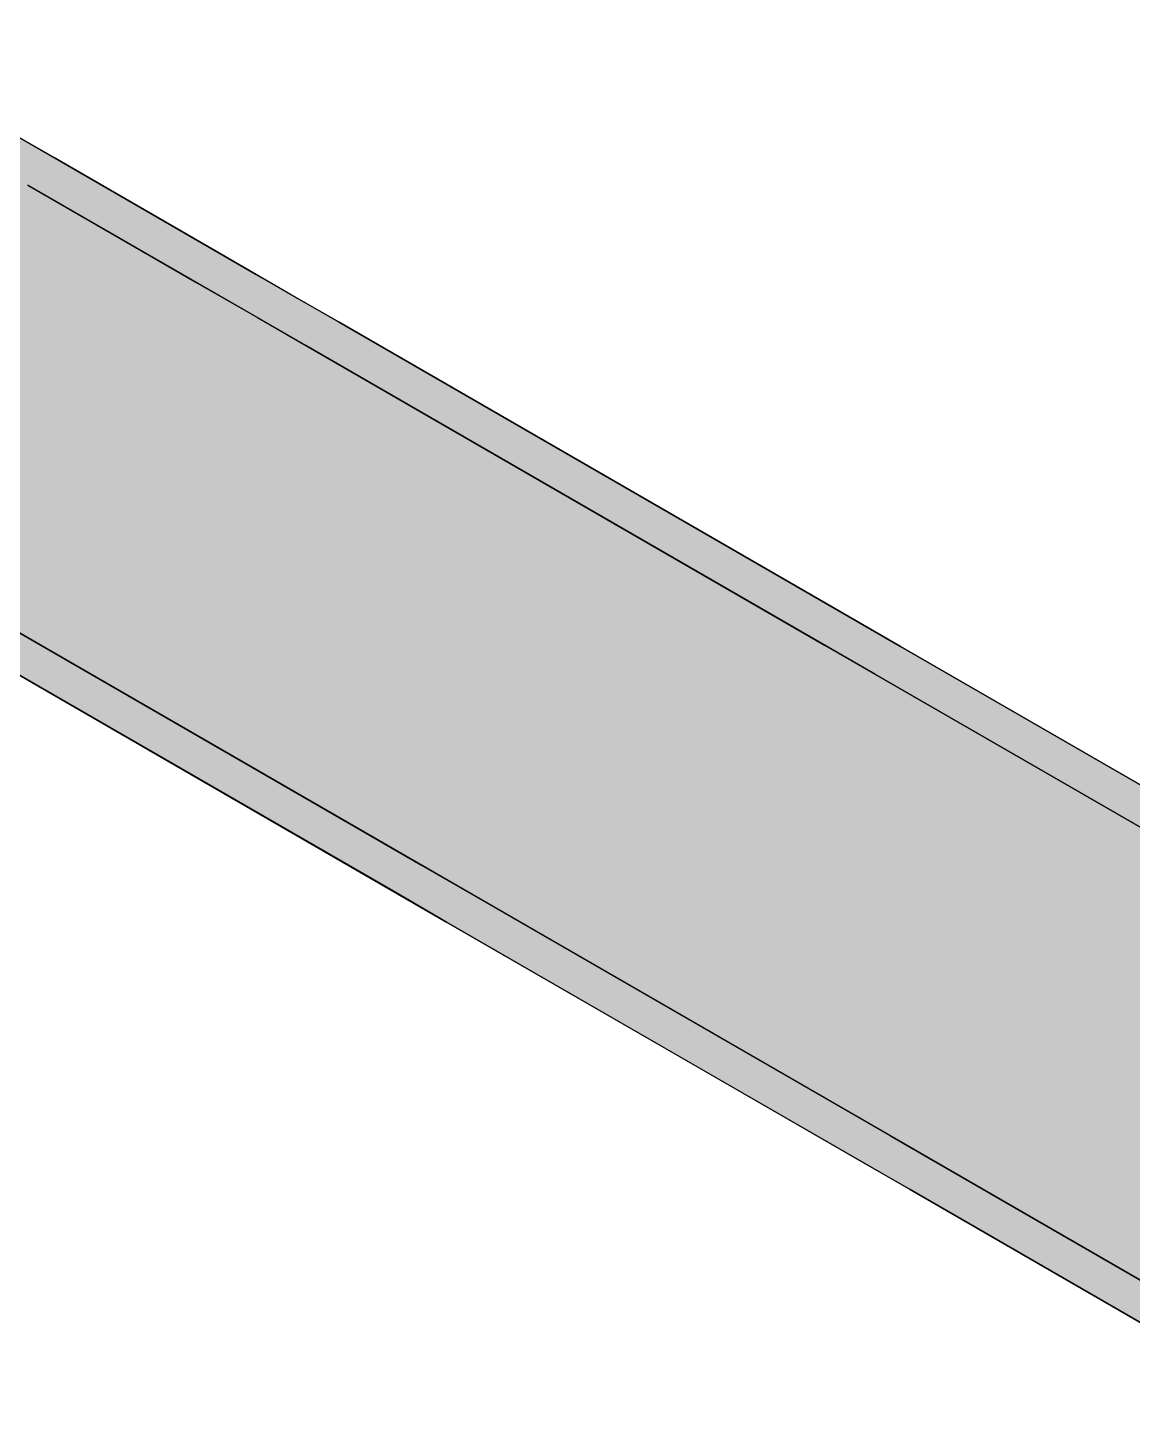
# Model space of a CAD drawing. Extents: x 0 to 2378, y 0 to 1682.
# Drawn here: x 1594.5 to 1658.2, y 1034.8 to 1115.4 of the extents above; entities that cross this region are included whole.
import ezdxf

# ---------------------------------------------------------------- set-up
doc = ezdxf.new("R2010")
doc.units = 0
doc.layers.add('SOMBRA', color=8, linetype='CONTINUOUS')
doc.layers.add('VISIBLE', color=7, linetype='CONTINUOUS')

msp = doc.modelspace()

# ---------------------------------------------------------------- linework, layer by layer
at = {"layer": 'SOMBRA', "color": 253}
for points in [[(1583.0274, 1115.3869), (1595.2959, 1107.1114), (1582.0365, 1114.7996)], [(1583.0274, 1115.3869), (1596.0603, 1107.8623), (1595.2959, 1107.1114)], [(1581.4043, 1114.425), (1594.5463, 1106.3752), (1581.0153, 1114.1944)], [(1582.0365, 1114.7996), (1594.8559, 1106.6792), (1581.4043, 1114.425)], [(1581.4043, 1114.425), (1594.8559, 1106.6792), (1594.5463, 1106.3752)], [(1582.0365, 1114.7996), (1595.2959, 1107.1114), (1594.8559, 1106.6792)], [(1581.0153, 1114.1944), (1594.5028, 1106.3325), (1580.9527, 1114.1573)], [(1580.9527, 1114.1573), (1594.5028, 1106.3325), (1594.4897, 1106.3196)], [(1581.0153, 1114.1944), (1594.5463, 1106.3752), (1594.5028, 1106.3325)], [(1595.2959, 1107.1114), (1606.8045, 1099.799), (1594.8559, 1106.6792)], [(1596.0603, 1107.8623), (1607.1004, 1100.2668), (1595.2959, 1107.1114)], [(1595.2959, 1107.1114), (1607.1004, 1100.2668), (1606.8045, 1099.799)], [(1596.0603, 1107.8623), (1607.6665, 1101.1615), (1607.1004, 1100.2668)], [(1594.5028, 1106.3325), (1606.5314, 1099.3673), (1594.4897, 1106.3196)], [(1594.5463, 1106.3752), (1606.5402, 1099.3812), (1594.5028, 1106.3325)], [(1594.5028, 1106.3325), (1606.5402, 1099.3812), (1606.5314, 1099.3673)], [(1594.8559, 1106.6792), (1606.5693, 1099.4273), (1594.5463, 1106.3752)], [(1594.5463, 1106.3752), (1606.5693, 1099.4273), (1606.5402, 1099.3812)], [(1594.8559, 1106.6792), (1606.8045, 1099.799), (1606.5693, 1099.4273)], [(1607.6665, 1101.1615), (1611.4852, 1097.7243), (1607.1004, 1100.2668)], [(1607.6665, 1101.1615), (1612.4499, 1098.3998), (1611.4852, 1097.7243)], [(1607.1004, 1100.2668), (1610.9988, 1097.3838), (1606.8045, 1099.799)], [(1607.1004, 1100.2668), (1611.4852, 1097.7243), (1610.9988, 1097.3838)], [(1606.5402, 1099.3812), (1610.5325, 1097.0573), (1606.5314, 1099.3673)], [(1606.5693, 1099.4273), (1610.547, 1097.0674), (1606.5402, 1099.3812)], [(1606.5402, 1099.3812), (1610.547, 1097.0674), (1610.5325, 1097.0573)], [(1606.8045, 1099.799), (1610.5949, 1097.101), (1606.5693, 1099.4273)], [(1606.5693, 1099.4273), (1610.5949, 1097.101), (1610.547, 1097.0674)], [(1606.8045, 1099.799), (1610.9988, 1097.3838), (1610.5949, 1097.101)], [(1612.4499, 1098.3998), (1644.0829, 1078.8231), (1611.4852, 1097.7243)], [(1612.4499, 1098.3998), (1644.8582, 1079.6888), (1644.0829, 1078.8231)], [(1611.4852, 1097.7243), (1643.7934, 1078.4999), (1610.9988, 1097.3838)], [(1611.4852, 1097.7243), (1644.0829, 1078.8231), (1643.7934, 1078.4999)], [(1610.547, 1097.0674), (1643.4122, 1078.0742), (1610.5325, 1097.0573)], [(1610.5949, 1097.101), (1643.4207, 1078.0837), (1610.547, 1097.0674)], [(1610.547, 1097.0674), (1643.4207, 1078.0837), (1643.4122, 1078.0742)], [(1610.9988, 1097.3838), (1643.449, 1078.1153), (1610.5949, 1097.101)], [(1610.5949, 1097.101), (1643.449, 1078.1153), (1643.4207, 1078.0837)], [(1610.9988, 1097.3838), (1643.7934, 1078.4999), (1643.449, 1078.1153)], [(1644.8582, 1079.6888), (1670.6191, 1063.4365), (1644.0829, 1078.8231)], [(1644.8582, 1079.6888), (1671.2144, 1064.4721), (1670.6191, 1063.4365)], [(1643.4207, 1078.0837), (1670.1572, 1062.633), (1643.4122, 1078.0742)], [(1643.449, 1078.1153), (1670.162, 1062.6414), (1643.4207, 1078.0837)], [(1643.4207, 1078.0837), (1670.162, 1062.6414), (1670.1572, 1062.633)], [(1643.7934, 1078.4999), (1670.178, 1062.6692), (1643.449, 1078.1153)], [(1643.449, 1078.1153), (1670.178, 1062.6692), (1670.162, 1062.6414)], [(1644.0829, 1078.8231), (1670.4535, 1063.1484), (1643.7934, 1078.4999)], [(1643.7934, 1078.4999), (1670.4535, 1063.1484), (1670.178, 1062.6692)], [(1644.0829, 1078.8231), (1670.6191, 1063.4365), (1670.4535, 1063.1484)]]:
    msp.add_solid(points, dxfattribs=at)
at = {"layer": 'SOMBRA', "color": 254}
for points in [[(1582.9988, 1103.2132), (1596.0603, 1107.8623), (1593.5558, 1109.3083)], [(1582.9988, 1103.2132), (1585.661, 1101.8582), (1596.0603, 1107.8623)], [(1585.661, 1101.8582), (1605.2868, 1102.5354), (1596.0603, 1107.8623)], [(1585.661, 1101.8582), (1595.4682, 1096.8666), (1605.2868, 1102.5354)], [(1595.4682, 1096.8666), (1607.6665, 1101.1615), (1605.2868, 1102.5354)], [(1580.5381, 1088.2467), (1595.4682, 1096.8666), (1585.661, 1101.8582)], [(1595.4682, 1096.8666), (1597.9976, 1095.5792), (1607.6665, 1101.1615)], [(1597.9976, 1095.5792), (1609.658, 1100.0117), (1607.6665, 1101.1615)], [(1597.9976, 1095.5792), (1600.1145, 1094.5018), (1609.658, 1100.0117)], [(1600.1145, 1094.5018), (1612.4499, 1098.3998), (1609.658, 1100.0117)], [(1600.1145, 1094.5018), (1603.0821, 1092.9913), (1612.4499, 1098.3998)], [(1603.0821, 1092.9913), (1641.9251, 1081.3823), (1612.4499, 1098.3998)], [(1580.5381, 1088.2467), (1597.9976, 1095.5792), (1595.4682, 1096.8666)], [(1580.5381, 1088.2467), (1582.9177, 1086.8728), (1597.9976, 1095.5792)], [(1584.9092, 1085.723), (1597.9976, 1095.5792), (1582.9177, 1086.8728)], [(1584.9092, 1085.723), (1600.1145, 1094.5018), (1597.9976, 1095.5792)], [(1584.9092, 1085.723), (1603.0821, 1092.9913), (1600.1145, 1094.5018)], [(1584.9092, 1085.723), (1587.7011, 1084.1111), (1603.0821, 1092.9913)], [(1617.1763, 1067.0936), (1603.0821, 1092.9913), (1587.7011, 1084.1111)], [(1603.0821, 1092.9913), (1634.4126, 1077.045), (1641.9251, 1081.3823)], [(1617.1763, 1067.0936), (1634.4126, 1077.045), (1603.0821, 1092.9913)], [(1634.4126, 1077.045), (1644.8582, 1079.6888), (1641.9251, 1081.3823)], [(1634.4126, 1077.045), (1637.5303, 1075.4581), (1644.8582, 1079.6888)], [(1637.5303, 1075.4581), (1669.0294, 1065.7336), (1644.8582, 1079.6888)], [(1617.1763, 1067.0936), (1637.5303, 1075.4581), (1634.4126, 1077.045)], [(1617.1763, 1067.0936), (1620.1095, 1065.4002), (1637.5303, 1075.4581)], [(1644.2807, 1051.4449), (1637.5303, 1075.4581), (1620.1095, 1065.4002)], [(1637.5303, 1075.4581), (1663.223, 1062.3812), (1669.0294, 1065.7336)], [(1644.2807, 1051.4449), (1663.223, 1062.3812), (1637.5303, 1075.4581)], [(1644.2807, 1051.4449), (1665.5455, 1061.1991), (1663.223, 1062.3812)], [(1644.2807, 1051.4449), (1646.4657, 1050.1834), (1665.5455, 1061.1991)], [(1667.3535, 1038.1238), (1665.5455, 1061.1991), (1646.4657, 1050.1834)]]:
    msp.add_solid(points, dxfattribs=at)
at = {"layer": 'SOMBRA', "color": 252}
for points in [[(1594.4897, 1106.3196), (1604.1525, 1100.7408), (1594.4018, 1095.1112)], [(1604.1525, 1100.7408), (1596.9283, 1093.823), (1594.4018, 1095.1112)], [(1604.1525, 1100.7408), (1606.5314, 1099.3673), (1596.9283, 1093.823)], [(1606.5314, 1099.3673), (1598.2135, 1093.1677), (1596.9283, 1093.823)], [(1606.5314, 1099.3673), (1607.7415, 1098.6687), (1598.2135, 1093.1677)], [(1607.7415, 1098.6687), (1601.1777, 1091.6563), (1598.2135, 1093.1677)], [(1607.7415, 1098.6687), (1610.5325, 1097.0573), (1601.1777, 1091.6563)], [(1610.5325, 1097.0573), (1632.9769, 1075.4425), (1601.1777, 1091.6563)], [(1610.5325, 1097.0573), (1640.4736, 1079.7708), (1632.9769, 1075.4425)], [(1581.7827, 1085.0787), (1594.4018, 1095.1112), (1596.9283, 1093.823)], [(1582.9927, 1084.38), (1581.7827, 1085.0787), (1596.9283, 1093.823)], [(1582.9927, 1084.38), (1596.9283, 1093.823), (1598.2135, 1093.1677)], [(1585.7838, 1082.7686), (1582.9927, 1084.38), (1598.2135, 1093.1677)], [(1585.7838, 1082.7686), (1598.2135, 1093.1677), (1601.1777, 1091.6563)], [(1615.7249, 1065.4821), (1585.7838, 1082.7686), (1601.1777, 1091.6563)], [(1615.7249, 1065.4821), (1601.1777, 1091.6563), (1632.9769, 1075.4425)], [(1620.1095, 1065.4002), (1587.7011, 1084.1111), (1586.7364, 1083.4356)], [(1619.0447, 1064.2112), (1586.2501, 1083.0951), (1585.8462, 1082.8123)], [(1619.3342, 1064.5344), (1586.7364, 1083.4356), (1586.2501, 1083.0951)], [(1619.3342, 1064.5344), (1586.2501, 1083.0951), (1619.0447, 1064.2112)], [(1620.1095, 1065.4002), (1586.7364, 1083.4356), (1619.3342, 1064.5344)], [(1618.672, 1063.795), (1585.7982, 1082.7787), (1585.7838, 1082.7686)], [(1618.672, 1063.795), (1585.7838, 1082.7686), (1618.6635, 1063.7855)], [(1618.7002, 1063.8266), (1585.8462, 1082.8123), (1585.7982, 1082.7787)], [(1618.7002, 1063.8266), (1585.7982, 1082.7787), (1618.672, 1063.795)], [(1619.0447, 1064.2112), (1585.8462, 1082.8123), (1618.7002, 1063.8266)], [(1640.4736, 1079.7708), (1636.0978, 1073.8512), (1632.9769, 1075.4425)], [(1640.4736, 1079.7708), (1643.4122, 1078.0742), (1636.0978, 1073.8512)], [(1643.4122, 1078.0742), (1662.1847, 1060.55), (1636.0978, 1073.8512)], [(1643.4122, 1078.0742), (1667.9748, 1063.893), (1662.1847, 1060.55)], [(1618.6635, 1063.7855), (1615.7249, 1065.4821), (1632.9769, 1075.4425)], [(1618.6635, 1063.7855), (1632.9769, 1075.4425), (1636.0978, 1073.8512)], [(1643.2261, 1049.6043), (1618.6635, 1063.7855), (1636.0978, 1073.8512)], [(1643.2261, 1049.6043), (1636.0978, 1073.8512), (1662.1847, 1060.55)], [(1646.4657, 1050.1834), (1620.1095, 1065.4002), (1619.3342, 1064.5344)], [(1645.8704, 1049.1478), (1619.3342, 1064.5344), (1619.0447, 1064.2112)], [(1646.4657, 1050.1834), (1619.3342, 1064.5344), (1645.8704, 1049.1478)], [(1645.4133, 1048.3527), (1618.672, 1063.795), (1618.6635, 1063.7855)], [(1645.4133, 1048.3527), (1618.6635, 1063.7855), (1645.4084, 1048.3443)], [(1645.4292, 1048.3805), (1618.7002, 1063.8266), (1618.672, 1063.795)], [(1645.4292, 1048.3805), (1618.672, 1063.795), (1645.4133, 1048.3527)], [(1645.7047, 1048.8597), (1619.0447, 1064.2112), (1618.7002, 1063.8266)], [(1645.7047, 1048.8597), (1618.7002, 1063.8266), (1645.4292, 1048.3805)], [(1645.8704, 1049.1478), (1619.0447, 1064.2112), (1645.7047, 1048.8597)], [(1645.4084, 1048.3443), (1643.2261, 1049.6043), (1662.1847, 1060.55)], [(1645.4084, 1048.3443), (1662.1847, 1060.55), (1664.5025, 1059.3682)], [(1666.6426, 1036.0847), (1645.4084, 1048.3443), (1664.5025, 1059.3682)], [(1669.5549, 1036.8528), (1646.4657, 1050.1834), (1645.8704, 1049.1478)], [(1669.1376, 1035.6568), (1645.8704, 1049.1478), (1645.7047, 1048.8597)], [(1669.5549, 1036.8528), (1645.8704, 1049.1478), (1669.1376, 1035.6568)], [(1668.8459, 1034.821), (1645.4133, 1048.3527), (1645.4084, 1048.3443)], [(1668.8459, 1034.821), (1645.4084, 1048.3443), (1668.8435, 1034.8141)], [(1668.8539, 1034.8439), (1645.4292, 1048.3805), (1645.4133, 1048.3527)], [(1668.8539, 1034.8439), (1645.4133, 1048.3527), (1668.8459, 1034.821)], [(1669.0532, 1035.4151), (1645.7047, 1048.8597), (1645.4292, 1048.3805)], [(1669.0532, 1035.4151), (1645.4292, 1048.3805), (1668.8539, 1034.8439)], [(1669.1376, 1035.6568), (1645.7047, 1048.8597), (1669.0532, 1035.4151)]]:
    msp.add_solid(points, dxfattribs=at)
at = {"layer": 'VISIBLE'}
for p, q in [((1583.0274, 1115.3869), (1596.0603, 1107.8623)), ((1596.0603, 1107.8623), (1593.5558, 1109.3083)), ((1596.0603, 1107.8623), (1607.6665, 1101.1615)), ((1605.2868, 1102.5354), (1596.0603, 1107.8623)), ((1606.5314, 1099.3673), (1594.4897, 1106.3196)), ((1594.4897, 1106.3196), (1604.1525, 1100.7408)), ((1607.6665, 1101.1615), (1605.2868, 1102.5354)), ((1604.1525, 1100.7408), (1606.5314, 1099.3673)), ((1607.6665, 1101.1615), (1612.4499, 1098.3998)), ((1609.658, 1100.0117), (1607.6665, 1101.1615)), ((1612.4499, 1098.3998), (1609.658, 1100.0117)), ((1610.5325, 1097.0573), (1606.5314, 1099.3673)), ((1606.5314, 1099.3673), (1607.7415, 1098.6687)), ((1607.7415, 1098.6687), (1610.5325, 1097.0573)), ((1612.4499, 1098.3998), (1644.8582, 1079.6888)), ((1641.9251, 1081.3823), (1612.4499, 1098.3998)), ((1643.4122, 1078.0742), (1610.5325, 1097.0573)), ((1610.5325, 1097.0573), (1640.4736, 1079.7708)), ((1620.1095, 1065.4002), (1587.7011, 1084.1111)), ((1587.7011, 1084.1111), (1617.1763, 1067.0936)), ((1585.7838, 1082.7686), (1618.6635, 1063.7855)), ((1615.7249, 1065.4821), (1585.7838, 1082.7686)), ((1644.8582, 1079.6888), (1641.9251, 1081.3823)), ((1640.4736, 1079.7708), (1643.4122, 1078.0742)), ((1644.8582, 1079.6888), (1671.2144, 1064.4721)), ((1669.0294, 1065.7336), (1644.8582, 1079.6888)), ((1670.1572, 1062.633), (1643.4122, 1078.0742)), ((1643.4122, 1078.0742), (1667.9748, 1063.893)), ((1617.1763, 1067.0936), (1620.1095, 1065.4002)), ((1618.6635, 1063.7855), (1615.7249, 1065.4821)), ((1646.4657, 1050.1834), (1620.1095, 1065.4002)), ((1620.1095, 1065.4002), (1644.2807, 1051.4449)), ((1618.6635, 1063.7855), (1645.4084, 1048.3443)), ((1643.2261, 1049.6043), (1618.6635, 1063.7855)), ((1644.2807, 1051.4449), (1646.4657, 1050.1834)), ((1669.5549, 1036.8528), (1646.4657, 1050.1834)), ((1646.4657, 1050.1834), (1667.3535, 1038.1238)), ((1645.4084, 1048.3443), (1643.2261, 1049.6043)), ((1645.4084, 1048.3443), (1668.8435, 1034.8141)), ((1666.6426, 1036.0847), (1645.4084, 1048.3443))]:
    msp.add_line(p, q, dxfattribs=at)

doc.saveas('drawing.dxf')
